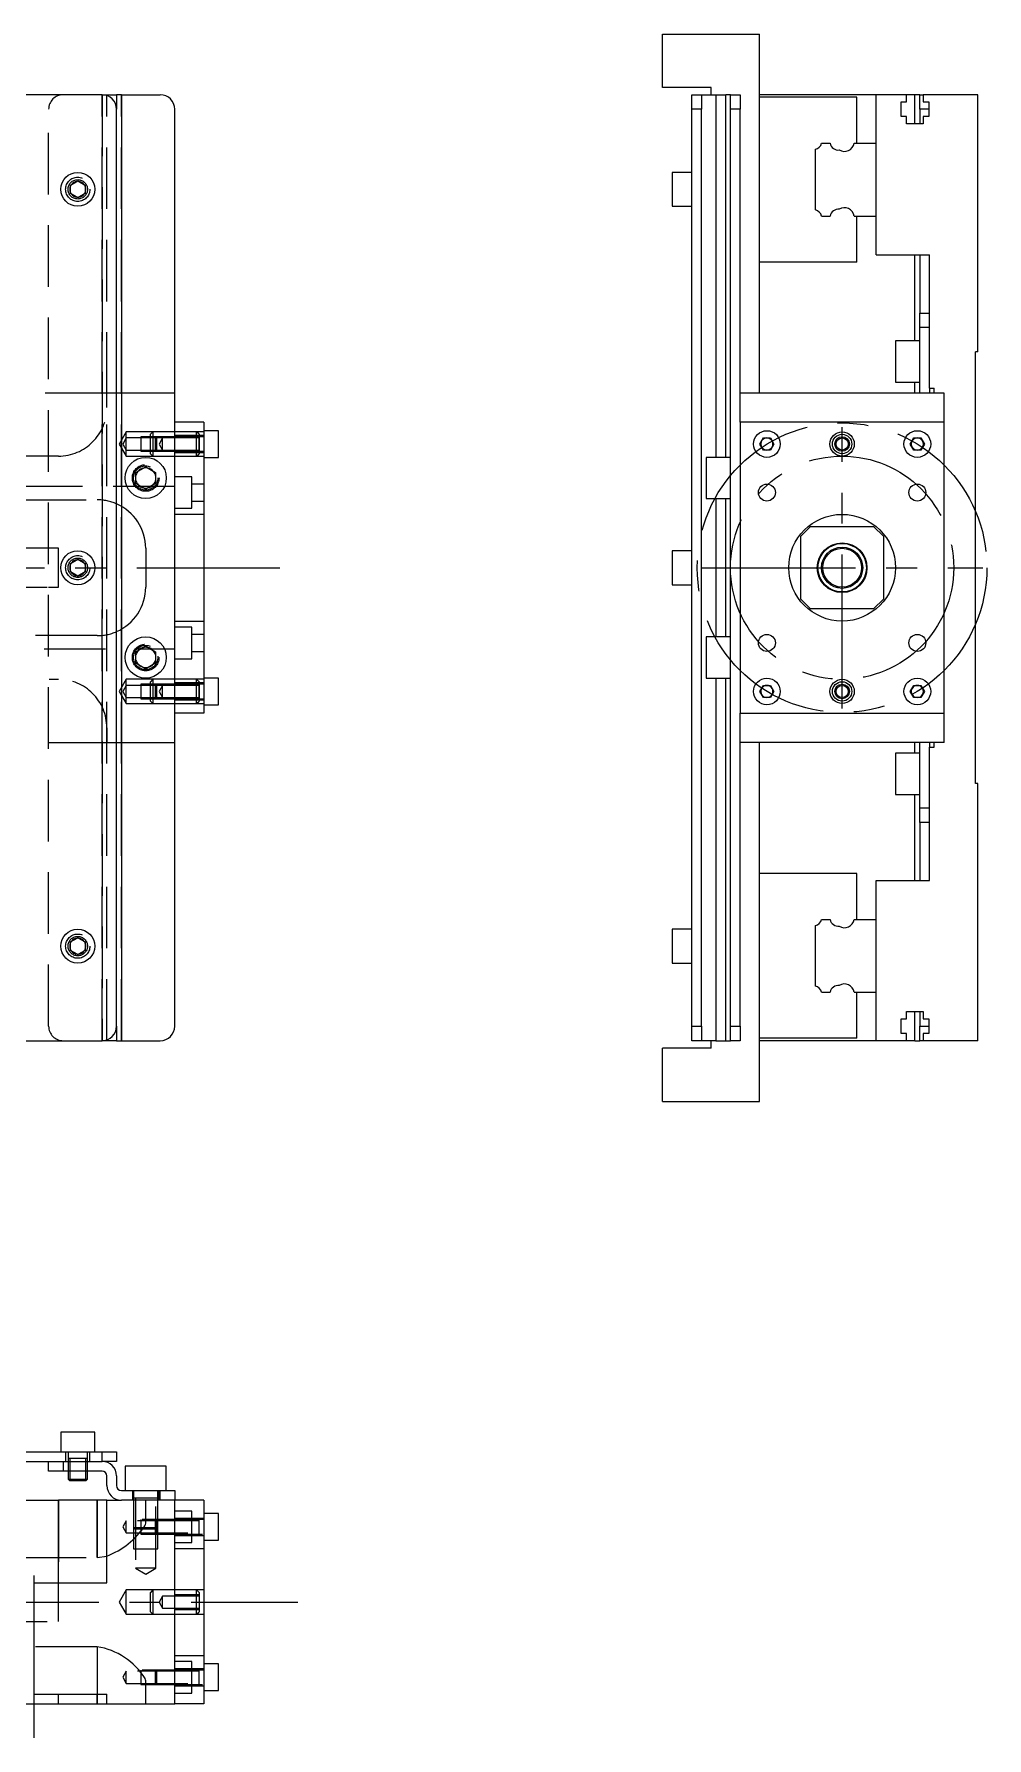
# Model space of a CAD drawing. Extents: x -28 to 553, y -278 to 112.
# Drawn here: x 357 to 553.4, y -241.2 to 110 of the extents above; entities that cross this region are included whole.
import ezdxf

# ---------------------------------------------------------------- set-up
doc = ezdxf.new("R2010")
doc.units = 0
doc.linetypes.add('CENTER', pattern=[50.8, 31.75, -6.35, 6.35, -6.35])
doc.linetypes.add('DASHED', pattern=[19.05, 12.7, -6.35])
doc.layers.get('0').update_dxf_attribs({"linetype": 'CONTINUOUS'})
doc.layers.add('CENTER', color=1, linetype='CENTER')

msp = doc.modelspace()

# ---------------------------------------------------------------- linework, layer by layer
at = {"color": 7, "linetype": 'CONTINUOUS'}
for p, q in [((486.53, 99), (486.53, 110)), ((486.53, 110), (506.53, 110)), ((506.53, 36), (506.53, 110)), ((496.53, 99), (486.53, 99)), ((496.53, 97.5), (496.53, 99)), ((371, 97.5), (3, 97.5)), ((371, 97.5), (374, 97.5)), ((374, 97.5), (374, 94.5)), ((375, 97.5), (374, 97.5)), ((375, 97.5), (375, -97.5)), ((375, 97.5), (383, 97.5)), ((492.53, 97.5), (494.53, 97.5)), ((492.53, 94.5), (492.53, 97.5)), ((494.53, 97.5), (497.53, 97.5)), ((494.53, 97.5), (494.53, 94.5)), ((497.53, 97.5), (497.53, 22.75)), ((497.53, 97.5), (499.53, 97.5)), ((499.53, 22.75), (499.53, 97.5)), ((500.53, 97.5), (499.53, 97.5)), ((500.53, 97.5), (502.53, 97.5)), ((500.53, 94.5), (500.53, 97.5)), ((502.53, 97.5), (502.53, 94.5)), ((530.53, 97.5), (506.53, 97.5)), ((526.53, 97), (506.53, 97)), ((526.53, 87.5), (526.53, 97)), ((530.53, 87.5), (530.53, 97.5)), ((536.83, 97.5), (530.53, 97.5)), ((535.68, 96), (536.83, 96)), ((535.68, 93), (535.68, 96)), ((538.53, 97.5), (536.83, 97.5)), ((536.83, 96), (536.83, 97.5)), ((538.53, 91.5), (538.53, 97.5)), ((539.53, 97.5), (538.53, 97.5)), ((539.53, 97.5), (540.23, 97.5)), ((539.53, 94.5), (539.53, 97.5)), ((540.23, 97.5), (540.23, 96)), ((551.53, 97.5), (540.23, 97.5)), ((540.23, 96), (541.38, 96)), ((541.38, 96), (541.38, 93)), ((551.53, 44.5), (551.53, 97.5)), ((374, -94.5), (374, 94.5)), ((386, -94.5), (386, 94.5)), ((494.53, 94.5), (492.53, 94.5)), ((492.53, -94.5), (492.53, 94.5)), ((494.53, -94.5), (494.53, 94.5)), ((500.53, -94.5), (500.53, 94.5)), ((502.53, 94.5), (500.53, 94.5)), ((502.53, 36), (502.53, 94.5)), ((536.83, 93), (535.68, 93)), ((536.83, 91.5), (536.83, 93)), ((540.23, 91.5), (536.83, 91.5)), ((541.38, 94.5), (539.53, 94.5)), ((539.53, 94.5), (539.53, 91.5)), ((540.23, 93), (540.23, 91.5)), ((541.38, 93), (540.23, 93)), ((518.03, 73.752272), (518.03, 86.247728)), ((519.282272, 87.5), (521.05668, 87.5)), ((526.007372, 87.5), (530.53, 87.5)), ((530.53, 72.5), (530.53, 87.5)), ((530.53, 72.5), (530.53, 87.5)), ((488.53, 81.5), (488.53, 78)), ((492.53, 81.5), (488.53, 81.5)), ((364.5, 78.866026), (366, 79.73205)), ((364.5, 77.133974), (364.5, 78.866026)), ((366, 79.73205), (367.5, 78.866026)), ((367.5, 78.866026), (367.5, 77.133974)), ((488.53, 78), (488.53, 74.5)), ((366, 76.26795), (364.5, 77.133974)), ((367.5, 77.133974), (366, 76.26795)), ((488.53, 74.5), (492.53, 74.5)), ((519.282272, 72.5), (521.05668, 72.5)), ((526.007372, 72.5), (530.53, 72.5)), ((526.53, 63), (526.53, 72.5)), ((530.53, 64.5), (530.53, 72.5)), ((530.53, 64.5), (541.53, 64.5)), ((538.53, 46.75), (538.53, 64.5)), ((539.53, 64.5), (539.53, 52.5)), ((541.53, 37), (541.53, 64.5)), ((526.53, 63), (506.53, 63)), ((539.53, 52.5), (541.53, 52.5)), ((539.53, 49.5), (539.53, 52.5)), ((541.53, 49.5), (539.53, 49.5)), ((539.53, 36), (539.53, 49.5)), ((534.53, 46.75), (534.53, 42.5)), ((539.53, 46.75), (534.53, 46.75)), ((534.53, 42.5), (534.53, 38.25)), ((551.03, -44.5), (551.03, 44.5)), ((551.53, 44.5), (551.03, 44.5)), ((386, -36), (386, 36)), ((502.53, 30), (502.53, 36)), ((544.53, 36), (502.53, 36)), ((502.53, 30), (502.53, 36)), ((534.53, 38.25), (539.53, 38.25)), ((538.53, 36), (538.53, 38.25)), ((541.53, 37), (542.53, 37)), ((541.53, 37), (541.53, 36)), ((542.53, 36), (542.53, 37)), ((544.53, 30), (544.53, 36)), ((392, 30), (386, 30)), ((392, 30), (392, -30)), ((395, 28.25), (392, 28.25)), ((395, 22.75), (395, 28.25)), ((502.53, 30), (502.53, -30)), ((544.53, 30), (502.53, 30)), ((544.53, -30), (544.53, 30)), ((506.586624, 25.5), (507.308312, 26.75)), ((507.308312, 24.25), (506.586624, 25.5)), ((507.308312, 26.75), (508.751688, 26.75)), ((508.751688, 26.75), (509.473376, 25.5)), ((509.473376, 25.5), (508.751688, 24.25)), ((537.586624, 25.5), (538.308312, 26.75)), ((538.308312, 24.25), (537.586624, 25.5)), ((538.308312, 26.75), (539.751688, 26.75)), ((539.751688, 26.75), (540.473376, 25.5)), ((540.473376, 25.5), (539.751688, 24.25)), ((391, 23.999994), (391, 24.00051)), ((392, 22.75), (395, 22.75)), ((495.53, 22.75), (495.53, 18.5)), ((500.53, 22.75), (495.53, 22.75)), ((508.751688, 24.25), (507.308312, 24.25)), ((539.751688, 24.25), (538.308312, 24.25)), ((378, 19.6547), (380, 20.809402)), ((378, 17.3453), (378, 19.6547)), ((380, 20.809402), (382, 19.6547)), ((382, 19.6547), (382, 17.3453)), ((495.53, 18.5), (495.53, 14.25)), ((380, 16.190598), (378, 17.3453)), ((382, 17.3453), (380, 16.190598)), ((495.53, 14.25), (500.53, 14.25)), ((497.53, 14.25), (497.53, -14.25)), ((499.53, -14.25), (499.53, 14.25)), ((517.03, 8.5), (515.03, 6.5)), ((517.03, 8.5), (530.03, 8.5)), ((532.03, 6.5), (530.03, 8.5)), ((515.03, -6.5), (515.03, 6.5)), ((532.03, 6.5), (532.03, -6.5)), ((364.5, 0.866026), (366, 1.73205)), ((364.5, -0.866026), (364.5, 0.866026)), ((366, 1.73205), (367.5, 0.866026)), ((367.5, 0.866026), (367.5, -0.866026)), ((488.53, 3.5), (488.53, 0)), ((492.53, 3.5), (488.53, 3.5)), ((488.53, 0), (488.53, -3.5)), ((366, -1.73205), (364.5, -0.866026)), ((367.5, -0.866026), (366, -1.73205)), ((488.53, -3.5), (492.53, -3.5)), ((515.03, -6.5), (517.03, -8.5)), ((530.03, -8.5), (532.03, -6.5)), ((530.03, -8.5), (517.03, -8.5)), ((378, -17.3453), (380, -16.190598)), ((378, -19.6547), (378, -17.3453)), ((380, -16.190598), (382, -17.3453)), ((382, -17.3453), (382, -19.6547)), ((495.53, -14.25), (495.53, -18.5)), ((500.53, -14.25), (495.53, -14.25)), ((380, -20.809402), (378, -19.6547)), ((382, -19.6547), (380, -20.809402)), ((495.53, -18.5), (495.53, -22.75)), ((395, -22.75), (392, -22.75)), ((395, -28.25), (395, -22.75)), ((495.53, -22.75), (500.53, -22.75)), ((497.53, -22.75), (497.53, -97.5)), ((499.53, -97.5), (499.53, -22.75)), ((506.586624, -25.5), (507.308312, -24.25)), ((507.308312, -24.25), (508.751688, -24.25)), ((508.751688, -24.25), (509.473376, -25.5)), ((537.586624, -25.5), (538.308312, -24.25)), ((538.308312, -24.25), (539.751688, -24.25)), ((539.751688, -24.25), (540.473376, -25.5)), ((391, -27.000006), (391, -26.99949)), ((507.308312, -26.75), (506.586624, -25.5)), ((508.751688, -26.75), (507.308312, -26.75)), ((509.473376, -25.5), (508.751688, -26.75)), ((538.308312, -26.75), (537.586624, -25.5)), ((539.751688, -26.75), (538.308312, -26.75)), ((540.473376, -25.5), (539.751688, -26.75)), ((392, -30), (386, -30)), ((392, -28.25), (395, -28.25)), ((502.53, -36), (502.53, -30)), ((502.53, -30), (544.53, -30)), ((502.53, -36), (502.53, -30)), ((544.53, -36), (544.53, -30)), ((502.53, -94.5), (502.53, -36)), ((544.53, -36), (502.53, -36)), ((506.53, -110), (506.53, -36)), ((534.53, -38.25), (534.53, -42.5)), ((539.53, -38.25), (534.53, -38.25)), ((538.53, -38.25), (538.53, -36)), ((539.53, -49.5), (539.53, -36)), ((541.53, -36), (541.53, -37)), ((541.53, -64.5), (541.53, -37)), ((541.53, -37), (542.53, -37)), ((542.53, -37), (542.53, -36)), ((534.53, -42.5), (534.53, -46.75)), ((551.53, -44.5), (551.03, -44.5)), ((551.53, -97.5), (551.53, -44.5)), ((534.53, -46.75), (539.53, -46.75)), ((538.53, -64.5), (538.53, -46.75)), ((539.53, -49.5), (541.53, -49.5)), ((539.53, -52.5), (539.53, -49.5)), ((541.53, -52.5), (539.53, -52.5)), ((539.53, -52.5), (539.53, -64.5)), ((526.53, -63), (506.53, -63)), ((526.53, -72.5), (526.53, -63)), ((530.53, -72.5), (530.53, -64.5)), ((530.53, -64.5), (541.53, -64.5)), ((518.03, -86.247728), (518.03, -73.752272)), ((519.282272, -72.5), (521.05668, -72.5)), ((526.007372, -72.5), (530.53, -72.5)), ((530.53, -87.5), (530.53, -72.5)), ((530.53, -87.5), (530.53, -72.5)), ((364.5, -77.133974), (366, -76.26795)), ((364.5, -78.866026), (364.5, -77.133974)), ((366, -76.26795), (367.5, -77.133974)), ((367.5, -77.133974), (367.5, -78.866026)), ((488.53, -74.5), (488.53, -78)), ((492.53, -74.5), (488.53, -74.5)), ((366, -79.73205), (364.5, -78.866026)), ((367.5, -78.866026), (366, -79.73205)), ((488.53, -78), (488.53, -81.5)), ((488.53, -81.5), (492.53, -81.5)), ((519.282272, -87.5), (521.05668, -87.5)), ((526.007372, -87.5), (530.53, -87.5)), ((526.53, -97), (526.53, -87.5)), ((530.53, -97.5), (530.53, -87.5)), ((374, -94.5), (374, -97.5)), ((492.53, -94.5), (494.53, -94.5)), ((492.53, -97.5), (492.53, -94.5)), ((494.53, -94.5), (494.53, -97.5)), ((500.53, -94.5), (502.53, -94.5)), ((500.53, -97.5), (500.53, -94.5)), ((502.53, -94.5), (502.53, -97.5)), ((535.68, -93), (536.83, -93)), ((535.68, -96), (535.68, -93)), ((536.83, -91.5), (540.23, -91.5)), ((536.83, -93), (536.83, -91.5)), ((538.53, -97.5), (538.53, -91.5)), ((539.53, -91.5), (539.53, -94.5)), ((539.53, -94.5), (541.38, -94.5)), ((539.53, -97.5), (539.53, -94.5)), ((540.23, -91.5), (540.23, -93)), ((540.23, -93), (541.38, -93)), ((541.38, -93), (541.38, -96)), ((3, -97.5), (371, -97.5)), ((374, -97.5), (371, -97.5)), ((374, -97.5), (375, -97.5)), ((375, -97.5), (383, -97.5)), ((494.53, -97.5), (492.53, -97.5)), ((497.53, -97.5), (494.53, -97.5)), ((496.53, -99), (496.53, -97.5)), ((497.53, -97.5), (499.53, -97.5)), ((499.53, -97.5), (500.53, -97.5)), ((502.53, -97.5), (500.53, -97.5)), ((526.53, -97), (506.53, -97)), ((530.53, -97.5), (506.53, -97.5)), ((536.83, -97.5), (530.53, -97.5)), ((536.83, -96), (535.68, -96)), ((536.83, -97.5), (536.83, -96)), ((538.53, -97.5), (536.83, -97.5)), ((538.53, -97.5), (539.53, -97.5)), ((540.23, -97.5), (539.53, -97.5)), ((540.23, -96), (540.23, -97.5)), ((541.38, -96), (540.23, -96)), ((551.53, -97.5), (540.23, -97.5)), ((486.53, -110), (486.53, -99)), ((496.53, -99), (486.53, -99)), ((486.53, -110), (506.53, -110)), ((369.5, -178.21), (362.5, -178.21)), ((362.5, -178.21), (362.5, -182.21)), ((369.5, -182.21), (369.5, -178.21)), ((262, -182.21), (371, -182.21)), ((371, -184.21), (371, -182.21)), ((371, -182.21), (374, -182.21)), ((374, -182.21), (374, -184.21)), ((262, -184.21), (363, -184.21)), ((360, -186.21), (360, -184.21)), ((363, -184.21), (363, -186.21)), ((363, -184.21), (371, -184.21)), ((363, -184.21), (371, -184.21)), ((374, -184.21), (371, -184.21)), ((384.25, -185.21), (375.75, -185.21)), ((375.75, -185.21), (375.75, -190.21)), ((384.25, -190.21), (384.25, -185.21)), ((363, -186.21), (360, -186.21)), ((371, -186.21), (363, -186.21)), ((364, -186.21), (364, -187.86)), ((364, -187.86), (368, -187.86)), ((364, -187.86), (364.35, -188.21)), ((364.35, -186.21), (364.35, -188.21)), ((367.65, -188.21), (364.35, -188.21)), ((367.65, -188.21), (367.65, -186.21)), ((367.65, -188.21), (368, -187.86)), ((368, -187.86), (368, -186.21)), ((372, -189.21), (372, -187.21)), ((374, -187.21), (374, -189.21)), ((322, -192.21), (362, -192.21)), ((362, -209.21), (362, -192.21)), ((372, -192.21), (362, -192.21)), ((372, -209.21), (372, -192.21)), ((372, -192.21), (375, -192.21)), ((375, -190.21), (383, -190.21)), ((383, -192.21), (375, -192.21)), ((383, -192.21), (383, -190.21)), ((383, -190.21), (386, -190.21)), ((386, -192.21), (383, -192.21)), ((386, -190.21), (386, -192.21)), ((392, -192.21), (386, -192.21)), ((386, -234.21), (386, -192.21)), ((392, -192.21), (392, -234.21)), ((395, -194.96), (392, -194.96)), ((395, -200.46), (395, -194.96)), ((392, -200.46), (395, -200.46)), ((357, -241.21), (357, -207.71)), ((357, -209.21), (372, -209.21)), ((395, -225.96), (392, -225.96)), ((395, -231.46), (395, -225.96)), ((392, -231.46), (395, -231.46)), ((357, -232.21), (372, -232.21)), ((357, -234.21), (362, -234.21)), ((362, -234.21), (362, -232.21)), ((362, -234.21), (372, -234.21)), ((372, -234.21), (372, -232.21)), ((372, -234.21), (386, -234.21)), ((392, -234.21), (386, -234.21))]:
    msp.add_line(p, q, dxfattribs=at)
at = {"color": 3, "linetype": 'DASHED'}
for p, q in [((371, -97.5), (371, 97.5)), ((371, 97.5), (371, -97.5)), ((372, -97.5), (372, 97.5)), ((375, -97.5), (375, 97.5)), ((360, -94.5), (360, 94.5)), ((367.973226, 78.326156), (368, 78)), ((372, 36), (322, 36)), ((374, 36), (372, 36)), ((372, 33), (372, 36)), ((386, 36), (374, 36)), ((376, 28), (374.556624, 25.5)), ((374.556624, 25.5), (376, 23)), ((376, 26.75), (375.278312, 25.5)), ((375.278312, 25.5), (376, 24.25)), ((376, 26.75), (376, 28)), ((381.5, 28), (376, 28)), ((376, 24.25), (376, 26.75)), ((379, 26.75), (376, 26.75)), ((379, 26.999994), (379, 24.000006)), ((382.249994, 26.999994), (379, 26.999994)), ((382, 26.75), (379, 26.75)), ((381.5, 28), (381, 27.5)), ((381, 26.999994), (381, 27.5)), ((381, 24.000006), (381, 26.999994)), ((381.5, 28), (381.5, 26.999994)), ((386, 28), (381.5, 28)), ((381.5, 26.999994), (381.5, 24.000006)), ((382.25, 27), (382, 26.75)), ((382, 24.25), (382, 26.75)), ((386, 26.75), (382, 26.75)), ((386, 26.999994), (382.249994, 26.999994)), ((382.25, 27), (382.25, 24)), ((386, 27), (382.25, 27)), ((383.5, 26.75), (382.778312, 25.5)), ((382.778312, 25.5), (383.5, 24.25)), ((383.5, 24.25), (383.5, 26.75)), ((390.5, 28), (386, 28)), ((392, 27.25), (386, 27.25)), ((391, 27), (386, 27)), ((391, 26.75), (386, 26.75)), ((390.5, 27), (390.5, 28)), ((391, 27.5), (390.5, 28)), ((392, 28), (390.5, 28)), ((390.5, 26.75), (390.5, 27)), ((390.5, 24.25), (390.5, 26.75)), ((391, 27), (390.995, 27)), ((391, 27.5), (391, 27.140536)), ((391, 27.140536), (391, 27)), ((391, 26.875392), (391, 27)), ((391, 27), (391, 26.875392)), ((392, 27), (391, 27)), ((391.005, 27), (391, 27)), ((391, 24.124608), (391, 26.875392)), ((391, 26.875392), (391, 25.498804)), ((391, 25.498804), (391, 24.124608)), ((362, 23), (322, 23)), ((376, 23), (376, 24.25)), ((376, 24.25), (379, 24.25)), ((376, 23), (381.5, 23)), ((379, 24.25), (382, 24.25)), ((379, 24.000006), (382.249994, 24.000006)), ((381, 23.5), (381, 24.000006)), ((381, 23.5), (381.5, 23)), ((381.5, 24.000006), (381.5, 23)), ((381.5, 23), (386, 23)), ((382, 24.25), (386, 24.25)), ((382, 24.25), (382.25, 24)), ((382.249994, 24.000006), (386, 24.000006)), ((382.25, 24), (386, 24)), ((386, 24.25), (391, 24.25)), ((386, 24), (391, 24)), ((386, 23.75), (392, 23.75)), ((386, 23), (390.5, 23)), ((390.5, 24), (390.5, 24.25)), ((390.5, 23), (390.5, 24)), ((390.5, 23), (391, 23.5)), ((390.5, 23), (392, 23)), ((390.995, 24), (391, 24)), ((391, 24), (391, 24.124608)), ((391, 24.124608), (391, 24)), ((391, 24), (391, 23.859464)), ((391, 24), (392, 24)), ((391, 24), (391.005, 24)), ((391, 23.859464), (391, 23.5)), ((377.5, 18.5), (377.52689, 18.865682)), ((389.5, 18.75), (386, 18.75)), ((389.5, 12.25), (389.5, 18.75)), ((386, 16.75), (340, 16.75)), ((392, 17.25), (389.5, 17.25)), ((355, 14), (370, 14)), ((386, 12.25), (389.5, 12.25)), ((392, 11), (386, 11)), ((389.5, 13.75), (392, 13.75)), ((360, 4), (347, 4)), ((362, 4), (360, 4)), ((362, -4), (362, 4)), ((380, 4), (380, -4)), ((367.973226, 0.326156), (368, 0)), ((347, -4), (360, -4)), ((360, -4), (362, -4)), ((370, -14), (355, -14)), ((386, -11), (392, -11)), ((389.5, -12.25), (386, -12.25)), ((389.5, -18.75), (389.5, -12.25)), ((392, -13.75), (389.5, -13.75)), ((340, -16.75), (386, -16.75)), ((389.5, -17.25), (392, -17.25)), ((382.483582, -18.213962), (382.5, -18.5)), ((386, -18.75), (389.5, -18.75)), ((322, -23), (362, -23)), ((376, -23), (374.556624, -25.5)), ((376, -24.25), (375.278312, -25.5)), ((376, -24.25), (376, -23)), ((381.5, -23), (376, -23)), ((376, -26.75), (376, -24.25)), ((379, -24.25), (376, -24.25)), ((379, -24.000006), (379, -26.999994)), ((382.249994, -24.000006), (379, -24.000006)), ((382, -24.25), (379, -24.25)), ((381.5, -23), (381, -23.5)), ((381, -24.000006), (381, -23.5)), ((381, -26.999994), (381, -24.000006)), ((381.5, -23), (381.5, -24.000006)), ((386, -23), (381.5, -23)), ((381.5, -24.000006), (381.5, -26.999994)), ((382.25, -24), (382, -24.25)), ((382, -26.75), (382, -24.25)), ((386, -24.25), (382, -24.25)), ((386, -24.000006), (382.249994, -24.000006)), ((382.25, -24), (382.25, -27)), ((386, -24), (382.25, -24)), ((383.5, -24.25), (382.778312, -25.5)), ((383.5, -26.75), (383.5, -24.25)), ((390.5, -23), (386, -23)), ((392, -23.75), (386, -23.75)), ((391, -24), (386, -24)), ((391, -24.25), (386, -24.25)), ((390.5, -24), (390.5, -23)), ((391, -23.5), (390.5, -23)), ((392, -23), (390.5, -23)), ((390.5, -24.25), (390.5, -24)), ((390.5, -26.75), (390.5, -24.25)), ((391, -24), (390.995, -24)), ((391, -23.5), (391, -23.859464)), ((391, -23.859464), (391, -24)), ((391, -24.124608), (391, -24)), ((391, -24), (391, -24.124608)), ((391.005, -24), (391, -24)), ((392, -24), (391, -24)), ((391, -26.875392), (391, -24.124608)), ((391, -24.124608), (391, -25.501196)), ((374.556624, -25.5), (376, -28)), ((375.278312, -25.5), (376, -26.75)), ((376, -28), (376, -26.75)), ((376, -26.75), (379, -26.75)), ((376, -28), (381.5, -28)), ((379, -26.75), (382, -26.75)), ((379, -26.999994), (382.249994, -26.999994)), ((381, -27.5), (381, -26.999994)), ((381, -27.5), (381.5, -28)), ((381.5, -26.999994), (381.5, -28)), ((381.5, -28), (386, -28)), ((382, -26.75), (386, -26.75)), ((382, -26.75), (382.25, -27)), ((382.249994, -26.999994), (386, -26.999994)), ((382.25, -27), (386, -27)), ((382.778312, -25.5), (383.5, -26.75)), ((386, -26.75), (391, -26.75)), ((386, -27), (391, -27)), ((386, -27.25), (392, -27.25)), ((386, -28), (390.5, -28)), ((390.5, -27), (390.5, -26.75)), ((390.5, -28), (390.5, -27)), ((390.5, -28), (391, -27.5)), ((390.5, -28), (392, -28)), ((390.995, -27), (391, -27)), ((391, -25.501196), (391, -26.875392)), ((391, -27), (391, -26.875392)), ((391, -26.875392), (391, -27)), ((391, -27), (391, -27.140536)), ((391, -27), (391.005, -27)), ((391, -27), (392, -27)), ((391, -27.140536), (391, -27.5)), ((372, -33), (372, -36)), ((322, -36), (372, -36)), ((372, -36), (374, -36)), ((374, -36), (386, -36)), ((367.973226, -77.673844), (368, -78)), ((363.5, -182.21), (363.5, -184.21)), ((364, -182.21), (364, -186.21)), ((368, -186.21), (368, -182.21)), ((368.5, -184.21), (368.5, -182.21)), ((360, -184.21), (363, -184.21)), ((368.000006, -183.61), (363.999994, -183.61)), ((368.000006, -183.61), (363.999994, -183.61)), ((364.000006, -184.21), (364.000006, -186.21)), ((364.35, -183.61), (364.35, -186.21)), ((367.65, -186.21), (367.65, -183.61)), ((367.999994, -186.21), (367.999994, -184.21)), ((362, -192.21), (362, -209.21)), ((370, -192.21), (370, -204.014212)), ((370, -204.014212), (370, -192.21)), ((377.25, -190.21), (377.25, -192.21)), ((382.500006, -191.81), (377.499994, -191.81)), ((377.500006, -190.21), (377.500006, -202.21)), ((377.9, -191.81), (377.9, -206.21)), ((380, -196.944622), (380, -192.21)), ((382.1, -206.21), (382.1, -191.81)), ((382.499994, -202.21), (382.499994, -190.21)), ((382.75, -192.21), (382.75, -190.21)), ((376, -196.46), (375.278312, -197.71)), ((376, -198.96), (376, -196.46)), ((391, -196.46), (376, -196.46)), ((379, -196.210006), (379, -199.209994)), ((392, -196.210006), (379, -196.210006)), ((382.25, -196.21), (382, -196.46)), ((382, -198.96), (382, -196.46)), ((382.25, -196.21), (382.25, -199.21)), ((389.5, -194.46), (386, -194.46)), ((392, -195.96), (386, -195.96)), ((389.5, -200.96), (389.5, -194.46)), ((391, -199.210006), (391, -196.209994)), ((375.278312, -197.71), (376, -198.96)), ((376, -198.96), (391, -198.96)), ((377.5, -197.81), (382.5, -197.81)), ((377.5, -197.81), (377.9, -198.21)), ((382.1, -198.21), (377.9, -198.21)), ((379, -199.209994), (392, -199.209994)), ((379.840926, -197.487602), (379.9594, -197.192522)), ((379.9594, -197.192522), (380, -196.944622)), ((382, -198.96), (382.25, -199.21)), ((382.1, -198.21), (382.5, -197.81)), ((386, -199.46), (392, -199.46)), ((377.500006, -202.21), (382.499994, -202.21)), ((386, -200.96), (389.5, -200.96)), ((392, -202.21), (386, -202.21)), ((355, -204.014212), (370, -204.014212)), ((370, -204.014212), (372.000156, -203.7137)), ((380, -206.21), (377.9, -206.21)), ((377.9, -206.21), (380, -207.422436)), ((382.1, -206.21), (380, -206.21)), ((380, -207.422436), (382.1, -206.21)), ((322, -209.21), (357, -209.21)), ((362, -213.21), (362, -209.21)), ((376, -210.71), (374.556624, -213.21)), ((376, -215.71), (376, -210.71)), ((381.5, -210.71), (376, -210.71)), ((381.5, -210.71), (381, -211.21)), ((381.5, -210.71), (381.5, -215.71)), ((386, -210.71), (381.5, -210.71)), ((390.5, -210.71), (386, -210.71)), ((390.5, -215.71), (390.5, -210.71)), ((391, -211.21), (390.5, -210.71)), ((392, -210.71), (390.5, -210.71)), ((362, -217.21), (362, -213.21)), ((374.556624, -213.21), (376, -215.71)), ((381, -215.21), (381, -211.21)), ((383.5, -211.96), (382.778312, -213.21)), ((382.778312, -213.21), (383.5, -214.46)), ((383.5, -214.46), (383.5, -211.96)), ((386, -211.96), (383.5, -211.96)), ((391, -211.710006), (386, -211.710006)), ((391, -211.96), (386, -211.96)), ((391, -211.21), (391, -215.21)), ((347, -217.21), (362, -217.21)), ((376, -215.71), (381.5, -215.71)), ((381, -215.21), (381.5, -215.71)), ((381.5, -215.71), (386, -215.71)), ((383.5, -214.46), (386, -214.46)), ((386, -214.46), (391, -214.46)), ((386, -214.709994), (391, -214.709994)), ((386, -215.71), (390.5, -215.71)), ((390.5, -215.71), (391, -215.21)), ((390.5, -215.71), (392, -215.71)), ((370, -222.405788), (355, -222.405788)), ((370, -222.405788), (370, -234.21)), ((386, -224.21), (392, -224.21)), ((376, -227.46), (375.278312, -228.71)), ((376, -229.96), (376, -227.46)), ((391, -227.46), (376, -227.46)), ((379, -227.210006), (379, -230.209994)), ((392, -227.210006), (379, -227.210006)), ((382.25, -227.21), (382, -227.46)), ((382, -229.96), (382, -227.46)), ((382.25, -227.21), (382.25, -230.21)), ((389.5, -225.46), (386, -225.46)), ((392, -226.96), (386, -226.96)), ((389.5, -231.96), (389.5, -225.46)), ((391, -230.210006), (391, -227.209994)), ((375.278312, -228.71), (376, -229.96)), ((376, -229.96), (391, -229.96)), ((379, -230.209994), (392, -230.209994)), ((379.96689, -229.253798), (379.86994, -228.99346)), ((380, -229.475378), (379.96689, -229.253798)), ((380, -234.21), (380, -229.475378)), ((382, -229.96), (382.25, -230.21)), ((386, -230.46), (392, -230.46)), ((316, -234.21), (357, -234.21)), ((321, -232.21), (357, -232.21)), ((370, -234.21), (370, -232.21)), ((386, -231.96), (389.5, -231.96))]:
    msp.add_line(p, q, dxfattribs=at)
at = {"color": 7, "linetype": 'CONTINUOUS'}
for centre, radius in [((366, 78), 3.5), ((508.03, 25.5), 2.75), ((539.03, 25.5), 2.75), ((523.53, 25.5), 2.5), ((523.53, 25.5), 2), ((523.53, 25.5), 1.25), ((380, 18.5), 4.25), ((508.03, 15.5), 1.75), ((539.03, 15.5), 1.75), ((523.53, 0), 11), ((523.53, 0), 5.125), ((523.53, 0), 5), ((523.53, 0), 4.25), ((523.53, 0), 4), ((366, 0), 3.5), ((508.03, -15.5), 1.75), ((539.03, -15.5), 1.75), ((380, -18.5), 4.25), ((508.03, -25.5), 2.75), ((523.53, -25.5), 2.5), ((523.53, -25.5), 2), ((523.53, -25.5), 1.25), ((539.03, -25.5), 2.75), ((366, -78), 3.5)]:
    msp.add_circle(centre, radius, dxfattribs=at)
at = {"color": 3, "linetype": 'DASHED'}
for centre, radius in [((366, 78), 2.5), ((366, 78), 2), ((380, 18.5), 2.75), ((380, 18.5), 2.5), ((366, 0), 2.5), ((366, 0), 2), ((380, -18.5), 2.75), ((380, -18.5), 2.5), ((366, -78), 2.5), ((366, -78), 2)]:
    msp.add_circle(centre, radius, dxfattribs=at)
at = {"color": 3, "linetype": 'CONTINUOUS'}
for centre in [(523.53, 25.5), (523.53, -25.5)]:
    msp.add_circle(centre, 1.5, dxfattribs=at)
at = {"color": 3, "linetype": 'DASHED'}
for centre, radius, start, end in [((363, 94.5), 3, 90, 180), ((362, 33), 10, 270, 0), ((370, 4), 10, 66.421822, 90), ((370, 4), 10, 0, 66.421822), ((370, -4), 10, 293.578178, 0), ((370, -4), 10, 270, 293.578178), ((362, -33), 10, 0, 90), ((363, -94.5), 3, 180, 270), ((366.046423, -188.165785), 16.648862, 290.9532474, 325.95062329), ((367.798725, -236.391461), 14.157848, 31.50258976, 81.05531002)]:
    msp.add_arc(centre, radius, start, end, dxfattribs=at)
at = {"color": 7, "linetype": 'CONTINUOUS'}
for centre, radius, start, end in [((371, 94.5), 3, 0, 90), ((383, 94.5), 3, 0, 90), ((517.63, 87.9), 1.7, 283.608961, 346.391039), ((522.73, 87.8), 1.7, 190.164249, 277.540197), ((524.03, 87.8), 2, 237.42103, 351.373073), ((366, 78), 1.65, 155.380023, 180), ((366, 78), 1.65, 180, 204.619977), ((366, 78), 1.65, 144.619977, 155.380023), ((366, 78), 1.65, 204.619977, 215.380023), ((366, 78), 1.65, 95.380023, 144.619977), ((366, 78), 1.65, 84.619977, 95.380023), ((366, 78), 1.65, 35.380023, 84.619977), ((366, 78), 1.65, 24.619977, 35.380023), ((366, 78), 1.65, 324.619977, 335.380023), ((366, 78), 1.65, 335.380023, 24.619977), ((366, 78), 1.65, 215.380023, 264.619977), ((366, 78), 1.65, 264.619977, 275.380023), ((366, 78), 1.65, 275.380023, 324.619977), ((522.73, 72.2), 1.7, 82.459803, 169.835751), ((524.03, 72.2), 2, 8.626927, 122.57897), ((517.63, 72.1), 1.7, 13.608961, 76.391039), ((508.03, 25.5), 1.25, 150, 180), ((508.03, 25.5), 1.25, 180, 210), ((508.03, 25.5), 1.25, 90, 150), ((508.03, 25.5), 1.25, 210, 270), ((508.03, 25.5), 1.25, 30, 90), ((508.03, 25.5), 1.25, 270, 330), ((508.03, 25.5), 1.25, 330, 30), ((539.03, 25.5), 1.25, 150, 180), ((539.03, 25.5), 1.25, 180, 210), ((539.03, 25.5), 1.25, 90, 150), ((539.03, 25.5), 1.25, 210, 270), ((539.03, 25.5), 1.25, 30, 90), ((539.03, 25.5), 1.25, 270, 330), ((539.03, 25.5), 1.25, 330, 30), ((380, 18.5), 2.1, 162.24721, 180), ((380, 18.5), 2.1, 180, 197.75279), ((380, 18.5), 2.1, 137.75279, 162.24721), ((380, 18.5), 2.1, 197.75279, 222.24721), ((380, 18.5), 2.1, 102.24721, 137.75279), ((380, 18.5), 2.1, 77.75279, 102.24721), ((380, 18.5), 2.1, 42.24721, 77.75279), ((380, 18.5), 2.1, 17.75279, 42.24721), ((380, 18.5), 2.1, 317.75279, 342.24721), ((380, 18.5), 2.1, 342.24721, 17.75279), ((380, 18.5), 2.1, 222.24721, 257.75279), ((380, 18.5), 2.1, 257.75279, 282.24721), ((380, 18.5), 2.1, 282.24721, 317.75279), ((366, 0), 1.65, 155.380023, 180), ((366, 0), 1.65, 144.619977, 155.380023), ((366, 0), 1.65, 95.380023, 144.619977), ((366, 0), 1.65, 84.619977, 95.380023), ((366, 0), 1.65, 35.380023, 84.619977), ((366, 0), 1.65, 24.619977, 35.380023), ((366, 0), 1.65, 335.380023, 24.619977), ((366, 0), 1.65, 180, 204.619977), ((366, 0), 1.65, 204.619977, 215.380023), ((366, 0), 1.65, 215.380023, 264.619977), ((366, 0), 1.65, 264.619977, 275.380023), ((366, 0), 1.65, 275.380023, 324.619977), ((366, 0), 1.65, 324.619977, 335.380023), ((380, -18.5), 2.1, 137.75279, 162.24721), ((380, -18.5), 2.1, 102.24721, 137.75279), ((380, -18.5), 2.1, 77.75279, 102.24721), ((380, -18.5), 2.1, 42.24721, 77.75279), ((380, -18.5), 2.1, 17.75279, 42.24721), ((380, -18.5), 2.1, 162.24721, 180), ((380, -18.5), 2.1, 180, 197.75279), ((380, -18.5), 2.1, 197.75279, 222.24721), ((380, -18.5), 2.1, 222.24721, 257.75279), ((380, -18.5), 2.1, 257.75279, 282.24721), ((380, -18.5), 2.1, 282.24721, 317.75279), ((380, -18.5), 2.1, 317.75279, 342.24721), ((380, -18.5), 2.1, 342.24721, 17.75279), ((508.03, -25.5), 1.25, 90, 150), ((508.03, -25.5), 1.25, 30, 90), ((539.03, -25.5), 1.25, 90, 150), ((539.03, -25.5), 1.25, 30, 90), ((508.03, -25.5), 1.25, 150, 180), ((508.03, -25.5), 1.25, 180, 210), ((508.03, -25.5), 1.25, 210, 270), ((508.03, -25.5), 1.25, 270, 330), ((508.03, -25.5), 1.25, 330, 30), ((539.03, -25.5), 1.25, 150, 180), ((539.03, -25.5), 1.25, 180, 210), ((539.03, -25.5), 1.25, 210, 270), ((539.03, -25.5), 1.25, 270, 330), ((539.03, -25.5), 1.25, 330, 30), ((517.63, -72.1), 1.7, 283.608961, 346.391039), ((522.73, -72.2), 1.7, 190.164249, 277.540197), ((524.03, -72.2), 2, 237.42103, 351.373073), ((366, -78), 1.65, 144.619977, 155.380023), ((366, -78), 1.65, 95.380023, 144.619977), ((366, -78), 1.65, 84.619977, 95.380023), ((366, -78), 1.65, 35.380023, 84.619977), ((366, -78), 1.65, 24.619977, 35.380023), ((366, -78), 1.65, 155.380023, 180), ((366, -78), 1.65, 180, 204.619977), ((366, -78), 1.65, 204.619977, 215.380023), ((366, -78), 1.65, 215.380023, 264.619977), ((366, -78), 1.65, 264.619977, 275.380023), ((366, -78), 1.65, 275.380023, 324.619977), ((366, -78), 1.65, 324.619977, 335.380023), ((366, -78), 1.65, 335.380023, 24.619977), ((517.63, -87.9), 1.7, 13.608961, 76.391039), ((522.73, -87.8), 1.7, 82.459803, 169.835751), ((524.03, -87.8), 2, 8.626927, 122.57897), ((371, -94.5), 3, 270, 0), ((383, -94.5), 3, 270, 0), ((371, -187.21), 3, 0, 90), ((371, -187.21), 1, 0, 90), ((375, -189.21), 3, 180, 270), ((375, -189.21), 1, 180, 270)]:
    msp.add_arc(centre, radius, start, end, dxfattribs=at)
at = {"layer": 'CENTER', "color": 1, "linetype": 'CENTER'}
for p, q in [((523.53, -29), (523.53, 29)), ((-28.21745, 0), (407.622347, 0)), ((494.53, 0), (552.53, 0)), ((-17.038029, -213.21), (411.347774, -213.21))]:
    msp.add_line(p, q, dxfattribs=at)
for radius in [29.841247, 23]:
    msp.add_circle((523.53, 0), radius, dxfattribs=at)

doc.saveas('drawing.dxf')
